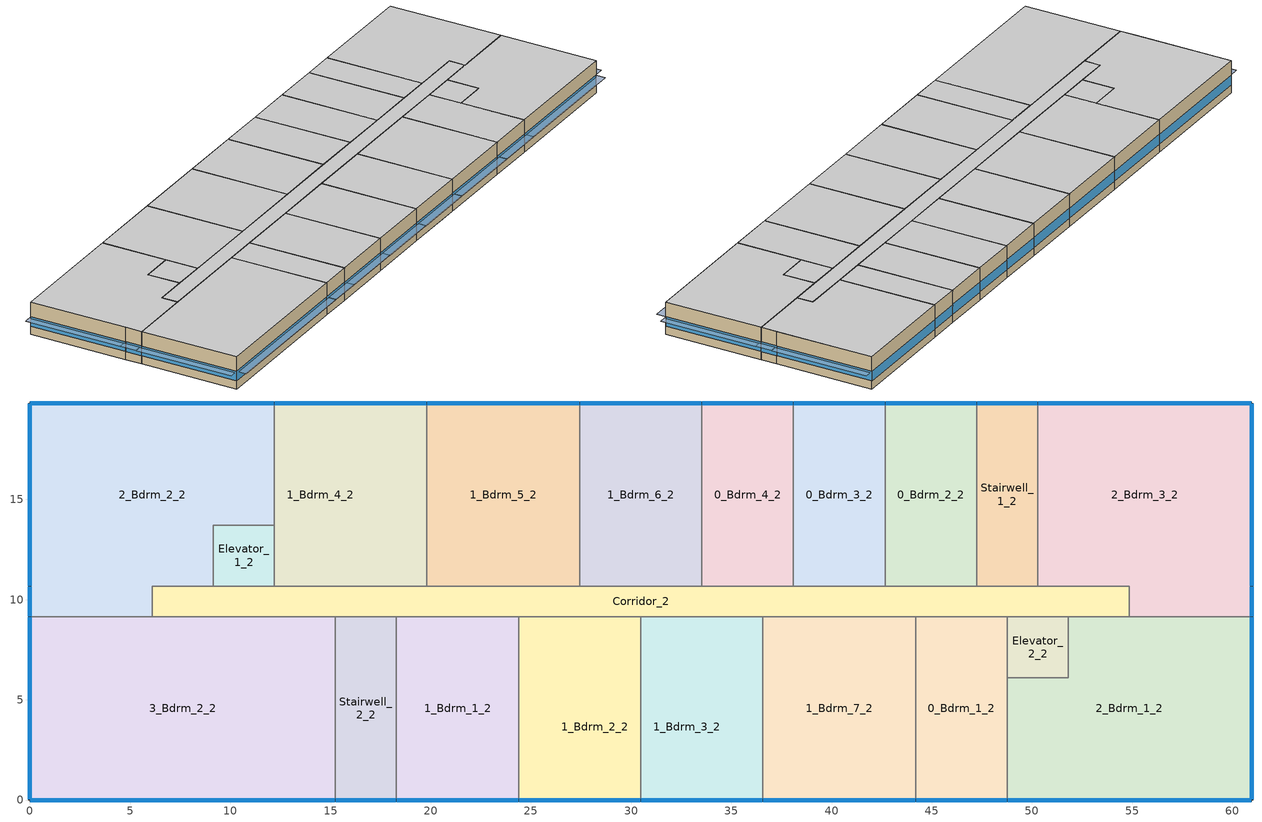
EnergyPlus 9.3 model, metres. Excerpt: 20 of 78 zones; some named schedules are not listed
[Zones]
0_Bdrm_1_2
 floor to Lt_Retail_1 (Typical Interior Floor): 48.77,9.14 48.77,0 44.2,0 44.2,9.14 z4.27
 wall outside (Typical Insulated Wood Framed Exterior Wall R-34.48): 44.2,0 48.77,0 z4.27:7.32
 wall to Elevator_2_2 (Typical Interior Wall): 48.77,6.1 48.77,9.14 z4.27:7.32
 wall to 2_Bdrm_1_2 (Typical Interior Wall): 48.77,0 48.77,6.1 z4.27:7.32
 wall to 1_Bdrm_7_2 (Typical Interior Wall): 44.2,9.14 44.2,0 z4.27:7.32
 wall to Corridor_2 (Typical Interior Wall): 48.77,9.14 44.2,9.14 z4.27:7.32
 window (U 0.25 SHGC 0.22 Simple Glazing Window U-0.25 SHGC 0.22): 44.22,0 48.74,0 z5.03:5.95
 ceiling to 0_Bdrm_1_3 (Typical Interior Ceiling): 44.2,9.14 44.2,0 48.77,0 48.77,9.14 z7.32
0_Bdrm_2_2
 floor to Garbage 1 (Typical Interior Floor): 42.67,10.67 42.67,19.81 47.24,19.81 47.24,10.67 z4.27
 wall outside (Typical Insulated Wood Framed Exterior Wall R-34.48): 47.24,19.81 42.67,19.81 z4.27:7.32
 wall to 0_Bdrm_3_2 (Typical Interior Wall): 42.67,19.81 42.67,10.67 z4.27:7.32
 wall to Stairwell_1_2 (Typical Interior Wall): 47.24,10.67 47.24,19.81 z4.27:7.32
 wall to Corridor_2 (Typical Interior Wall): 42.67,10.67 47.24,10.67 z4.27:7.32
 window (U 0.25 SHGC 0.22 Simple Glazing Window U-0.25 SHGC 0.22): 47.22,19.81 42.7,19.81 z5.03:5.95
 ceiling to 0_Bdrm_2_3 (Typical Interior Ceiling): 47.24,10.67 47.24,19.81 42.67,19.81 42.67,10.67 z7.32
0_Bdrm_3_2
 floor to Community_Rm (Typical Interior Floor): 42.67,19.81 42.67,10.67 38.1,10.67 38.1,19.81 z4.27
 wall outside (Typical Insulated Wood Framed Exterior Wall R-34.48): 42.67,19.81 38.1,19.81 z4.27:7.32
 wall to 0_Bdrm_4_2 (Typical Interior Wall): 38.1,19.81 38.1,10.67 z4.27:7.32
 wall to Corridor_2 (Typical Interior Wall): 38.1,10.67 42.67,10.67 z4.27:7.32
 window (U 0.25 SHGC 0.22 Simple Glazing Window U-0.25 SHGC 0.22): 42.65,19.81 38.13,19.81 z5.03:5.95
 ceiling to 0_Bdrm_3_3 (Typical Interior Ceiling): 42.67,10.67 42.67,19.81 38.1,19.81 38.1,10.67 z7.32
0_Bdrm_4_2
 floor to Community_Rm (Typical Interior Floor): 38.1,19.81 38.1,10.67 33.53,10.67 33.53,19.81 z4.27
 wall outside (Typical Insulated Wood Framed Exterior Wall R-34.48): 38.1,19.81 33.53,19.81 z4.27:7.32
 wall to 1_Bdrm_6_2 (Typical Interior Wall): 33.53,19.81 33.53,10.67 z4.27:7.32
 wall to Corridor_2 (Typical Interior Wall): 33.53,10.67 38.1,10.67 z4.27:7.32
 window (U 0.25 SHGC 0.22 Simple Glazing Window U-0.25 SHGC 0.22): 38.07,19.81 33.55,19.81 z5.03:5.95
 ceiling to 0_Bdrm_4_3 (Typical Interior Ceiling): 38.1,10.67 38.1,19.81 33.53,19.81 33.53,10.67 z7.32
1_Bdrm_1_2
 floor to Office 1 (Typical Interior Floor): 24.38,9.14 24.38,0 18.29,0 18.29,9.14 z4.27
 wall outside (Typical Insulated Wood Framed Exterior Wall R-34.48): 18.29,0 24.38,0 z4.27:7.32
 wall to 1_Bdrm_2_2 (Typical Interior Wall): 24.38,0 24.38,9.14 z4.27:7.32
 wall to Stairwell_2_2 (Typical Interior Wall): 18.29,9.14 18.29,0 z4.27:7.32
 wall to Corridor_2 (Typical Interior Wall): 24.38,9.14 18.29,9.14 z4.27:7.32
 window (U 0.25 SHGC 0.22 Simple Glazing Window U-0.25 SHGC 0.22): 18.31,0 24.36,0 z5.03:5.95
 ceiling to 1_Bdrm_1_3 (Typical Interior Ceiling): 18.29,9.14 18.29,0 24.38,0 24.38,9.14 z7.32
1_Bdrm_2_2
 floor to Office 1 (Typical Interior Floor): 25.91,9.14 25.91,0 24.38,0 24.38,9.14 z4.27
 floor to Bathrm_1 (Typical Interior Floor): 28.96,9.14 28.96,4.57 25.91,4.57 25.91,9.14 z4.27
 floor to Lobby_Entry (Typical Interior Floor): 30.48,9.14 30.48,0 25.91,0 25.91,4.57 28.96,4.57 28.96,9.14 z4.27
 wall outside (Typical Insulated Wood Framed Exterior Wall R-34.48): 24.38,0 30.48,0 z4.27:7.32
 wall to 1_Bdrm_3_2 (Typical Interior Wall): 30.48,0 30.48,9.14 z4.27:7.32
 wall to Corridor_2 (Typical Interior Wall): 30.48,9.14 24.38,9.14 z4.27:7.32
 window (U 0.25 SHGC 0.22 Simple Glazing Window U-0.25 SHGC 0.22): 24.41,0 30.45,0 z5.03:5.95
 ceiling to 1_Bdrm_2_3 (Typical Interior Ceiling): 24.38,9.14 24.38,0 30.48,0 30.48,9.14 z7.32
1_Bdrm_3_2
 floor to Bathrm_2 (Typical Interior Floor): 35.05,9.14 35.05,4.57 32,4.57 32,9.14 z4.27
 floor to Lobby_Entry (Typical Interior Floor): 32,9.14 32,4.57 35.05,4.57 35.05,0 30.48,0 30.48,9.14 z4.27
 floor to Lt_Retail_1 (Typical Interior Floor): 36.58,9.14 36.58,0 35.05,0 35.05,9.14 z4.27
 wall outside (Typical Insulated Wood Framed Exterior Wall R-34.48): 30.48,0 36.58,0 z4.27:7.32
 wall to 1_Bdrm_7_2 (Typical Interior Wall): 36.58,0 36.58,9.14 z4.27:7.32
 wall to Corridor_2 (Typical Interior Wall): 36.58,9.14 30.48,9.14 z4.27:7.32
 window (U 0.25 SHGC 0.22 Simple Glazing Window U-0.25 SHGC 0.22): 30.51,0 36.55,0 z5.03:5.95
 ceiling to 1_Bdrm_3_3 (Typical Interior Ceiling): 30.48,9.14 30.48,0 36.58,0 36.58,9.14 z7.32
1_Bdrm_4_2
 floor to Lt_Retail_3 (Typical Interior Floor): 19.81,19.81 19.81,10.67 16.76,10.67 16.76,19.81 z4.27
 floor to Mail_Shipping (Typical Interior Floor): 16.76,19.81 16.76,10.67 12.19,10.67 12.19,19.81 z4.27
 wall outside (Typical Insulated Wood Framed Exterior Wall R-34.48): 19.81,19.81 12.19,19.81 z4.27:7.32
 wall to 1_Bdrm_5_2 (Typical Interior Wall): 19.81,10.67 19.81,19.81 z4.27:7.32
 wall to Corridor_2 (Typical Interior Wall): 12.19,10.67 19.81,10.67 z4.27:7.32
 wall to Elevator_1_2 (Typical Interior Wall): 12.19,13.72 12.19,10.67 z4.27:7.32
 wall to 2_Bdrm_2_2 (Typical Interior Wall): 12.19,19.81 12.19,13.72 z4.27:7.32
 window (U 0.25 SHGC 0.22 Simple Glazing Window U-0.25 SHGC 0.22): 19.79,19.81 12.22,19.81 z5.03:5.95
 ceiling to 1_Bdrm_4_3 (Typical Interior Ceiling): 12.19,19.81 12.19,10.67 19.81,10.67 19.81,19.81 z7.32
1_Bdrm_5_2
 floor to Lt_Retail_3 (Typical Interior Floor): 19.81,10.67 19.81,19.81 27.43,19.81 27.43,10.67 z4.27
 wall outside (Typical Insulated Wood Framed Exterior Wall R-34.48): 27.43,19.81 19.81,19.81 z4.27:7.32
 wall to 1_Bdrm_6_2 (Typical Interior Wall): 27.43,10.67 27.43,19.81 z4.27:7.32
 wall to Corridor_2 (Typical Interior Wall): 19.81,10.67 21.34,10.67 27.43,10.67 z4.27:7.32
 window (U 0.25 SHGC 0.22 Simple Glazing Window U-0.25 SHGC 0.22): 27.41,19.81 19.84,19.81 z5.03:5.95
 ceiling to 1_Bdrm_5_3 (Typical Interior Ceiling): 19.81,19.81 19.81,10.67 27.43,10.67 27.43,19.81 z7.32
1_Bdrm_6_2
 floor to Community_Rm (Typical Interior Floor): 27.43,10.67 27.43,19.81 33.53,19.81 33.53,10.67 z4.27
 wall outside (Typical Insulated Wood Framed Exterior Wall R-34.48): 33.53,19.81 27.43,19.81 z4.27:7.32
 wall to Corridor_2 (Typical Interior Wall): 27.43,10.67 33.53,10.67 z4.27:7.32
 window (U 0.25 SHGC 0.22 Simple Glazing Window U-0.25 SHGC 0.22): 33.5,19.81 27.46,19.81 z5.03:5.95
 ceiling to 1_Bdrm_6_3 (Typical Interior Ceiling): 33.53,10.67 33.53,19.81 27.43,19.81 27.43,10.67 z7.32
1_Bdrm_7_2
 floor to Lt_Retail_1 (Typical Interior Floor): 44.2,9.14 44.2,0 36.58,0 36.58,9.14 z4.27
 wall outside (Typical Insulated Wood Framed Exterior Wall R-34.48): 36.58,0 44.2,0 z4.27:7.32
 wall to Corridor_2 (Typical Interior Wall): 44.2,9.14 36.58,9.14 z4.27:7.32
 window (U 0.25 SHGC 0.22 Simple Glazing Window U-0.25 SHGC 0.22): 36.6,0 44.17,0 z5.03:5.95
 ceiling to 1_Bdrm_7_3 (Typical Interior Ceiling): 36.58,9.14 36.58,0 44.2,0 44.2,9.14 z7.32
2_Bdrm_1_2
 floor to Lt_Retail_2 (Typical Interior Floor): 48.77,0 48.77,6.1 51.82,6.1 51.82,9.14 60.96,9.14 60.96,0 z4.27
 wall outside (Typical Insulated Wood Framed Exterior Wall R-34.48): 48.77,0 60.96,0 60.96,9.14 z4.27:7.32
 wall to Elevator_2_2 (Typical Interior Wall): 51.82,9.14 51.82,6.1 48.77,6.1 z4.27:7.32
 wall to Corridor_2 (Typical Interior Wall): 54.86,9.14 51.82,9.14 z4.27:7.32
 wall to 2_Bdrm_3_2 (Typical Interior Wall): 60.96,9.14 54.86,9.14 z4.27:7.32
 window (U 0.25 SHGC 0.22 Simple Glazing Window U-0.25 SHGC 0.22): 60.96,0.03 60.96,9.12 / 48.79,0 60.93,0 z5.03:5.95
 ceiling to 2_Bdrm_1_3 (Typical Interior Ceiling): 51.82,9.14 51.82,6.1 48.77,6.1 48.77,0 60.96,0 60.96,9.14 z7.32
2_Bdrm_2_2
 floor to Corridor (Typical Interior Floor): 6.1,10.67 6.1,9.14 0,9.14 0,10.67 z4.27
 floor to Lt_Retail_4 (Typical Interior Floor): 12.19,19.81 12.19,13.72 9.14,13.72 9.14,10.67 0,10.67 0,19.81 z4.27
 wall outside (Typical Insulated Wood Framed Exterior Wall R-34.48): 12.19,19.81 0,19.81 0,10.67 0,9.14 z4.27:7.32
 wall to Elevator_1_2 (Typical Interior Wall): 9.14,10.67 9.14,13.72 12.19,13.72 z4.27:7.32
 wall to Corridor_2 (Typical Interior Wall): 6.1,9.14 6.1,10.67 9.14,10.67 z4.27:7.32
 wall to 3_Bdrm_2_2 (Typical Interior Wall): 0,9.14 6.1,9.14 z4.27:7.32
 window (U 0.25 SHGC 0.22 Simple Glazing Window U-0.25 SHGC 0.22): 0,10.64 0,9.17 z5.03:5.98; 0,19.79 0,10.69 / 12.17,19.81 0.03,19.81 z5.03:5.95
 ceiling to 2_Bdrm_2_3 (Typical Interior Ceiling): 0,19.81 0,9.14 6.1,9.14 6.1,10.67 9.14,10.67 9.14,13.72 12.19,13.72 12.19,19.81 z7.32
2_Bdrm_3_2
 floor to Corridor (Typical Interior Floor): 60.96,10.67 60.96,9.14 54.86,9.14 54.86,10.67 z4.27
 floor to Gym 1 (Typical Interior Floor): 60.96,19.81 60.96,10.67 50.29,10.67 50.29,19.81 z4.27
 wall outside (Typical Insulated Wood Framed Exterior Wall R-34.48): 60.96,9.14 60.96,10.67 60.96,19.81 50.29,19.81 z4.27:7.32
 wall to Corridor_2 (Typical Interior Wall): 50.29,10.67 54.86,10.67 54.86,9.14 z4.27:7.32
 wall to Stairwell_1_2 (Typical Interior Wall): 50.29,19.81 50.29,10.67 z4.27:7.32
 window (U 0.25 SHGC 0.22 Simple Glazing Window U-0.25 SHGC 0.22): 60.93,19.81 50.32,19.81 / 60.96,10.69 60.96,19.79 z5.03:5.95; 60.96,9.17 60.96,10.64 z5.03:5.98
 ceiling to 2_Bdrm_3_3 (Typical Interior Ceiling): 50.29,19.81 50.29,10.67 54.86,10.67 54.86,9.14 60.96,9.14 60.96,19.81 z7.32
3_Bdrm_2_2
 floor to Coffee_Shop (Typical Interior Floor): 0,0 0,9.14 15.24,9.14 15.24,0 z4.27
 wall outside (Typical Insulated Wood Framed Exterior Wall R-34.48): 0,9.14 0,0 15.24,0 z4.27:7.32
 wall to Stairwell_2_2 (Typical Interior Wall): 15.24,0 15.24,9.14 z4.27:7.32
 wall to Corridor_2 (Typical Interior Wall): 15.24,9.14 6.1,9.14 z4.27:7.32
 window (U 0.25 SHGC 0.22 Simple Glazing Window U-0.25 SHGC 0.22): 0.03,0 15.21,0 / 0,9.12 0,0.03 z5.03:5.95
 ceiling to 3_Bdrm_1_3 (Typical Interior Ceiling): 0,9.14 0,0 15.24,0 15.24,9.14 z7.32
Corridor_2
 floor to Corridor (Typical Interior Floor): 6.1,9.14 6.1,10.67 54.86,10.67 54.86,9.14 z4.27
 wall to Elevator_2_2 (Typical Interior Wall): 48.77,9.14 51.82,9.14 z4.27:7.32
 wall to Stairwell_2_2 (Typical Interior Wall): 15.24,9.14 18.29,9.14 z4.27:7.32
 wall to Elevator_1_2 (Typical Interior Wall): 12.19,10.67 9.14,10.67 z4.27:7.32
 wall to Stairwell_1_2 (Typical Interior Wall): 50.29,10.67 47.24,10.67 z4.27:7.32
 ceiling to Corridor_3 (Typical Interior Ceiling): 6.1,10.67 6.1,9.14 54.86,9.14 54.86,10.67 z7.32
Elevator_1_2
 floor to Elevator_1 (Typical Interior Floor): 12.19,13.72 12.19,10.67 9.14,10.67 9.14,13.72 z4.27
 ceiling to Elevator_1_3 (Typical Interior Ceiling): 9.14,13.72 9.14,10.67 12.19,10.67 12.19,13.72 z7.32
Elevator_2_2
 floor to Elevator_2 (Typical Interior Floor): 51.82,9.14 51.82,6.1 48.77,6.1 48.77,9.14 z4.27
 ceiling to Elevator_2_3 (Typical Interior Ceiling): 48.77,9.14 48.77,6.1 51.82,6.1 51.82,9.14 z7.32
Stairwell_1_2
 floor to Stair_2 (Typical Interior Floor): 47.24,10.67 47.24,19.81 50.29,19.81 50.29,10.67 z4.27
 wall outside (Typical Insulated Wood Framed Exterior Wall R-34.48): 50.29,19.81 47.24,19.81 z4.27:7.32
 window (U 0.25 SHGC 0.24 Simple Glazing Window U-0.25 SHGC 0.24): 50.27,19.81 47.27,19.81 z5.03:5.96
 ceiling to Stairwell_1_3 (Typical Interior Ceiling): 50.29,10.67 50.29,19.81 47.24,19.81 47.24,10.67 z7.32
Stairwell_2_2
 floor to Stair_1 (Typical Interior Floor): 18.29,9.14 18.29,0 15.24,0 15.24,9.14 z4.27
 wall outside (Typical Insulated Wood Framed Exterior Wall R-34.48): 15.24,0 18.29,0 z4.27:7.32
 window (U 0.25 SHGC 0.24 Simple Glazing Window U-0.25 SHGC 0.24): 15.27,0 18.26,0 z5.03:5.96
 ceiling to Stairwell_2_3 (Typical Interior Ceiling): 15.24,9.14 15.24,0 18.29,0 18.29,9.14 z7.32
shading: 48.74,0 44.22,0 44.22,-0.92 48.74,-0.92 z5.95; 24.36,0 18.31,0 18.31,-0.92 24.36,-0.92 z5.95; 30.45,0 24.41,0 24.41,-0.92 30.45,-0.92 z5.95; 36.55,0 30.51,0 30.51,-0.92 36.55,-0.92 z5.95; 44.17,0 36.6,0 36.6,-0.92 44.17,-0.92 z5.95; 60.96,9.12 60.96,0.03 61.88,0.03 61.88,9.12 z5.95; 60.93,0 48.79,0 48.79,-0.92 60.93,-0.92 z5.95; 0,9.17 0,10.64 -0.95,10.64 -0.95,9.17 z5.98; 0,10.69 0,19.79 -0.92,19.79 -0.92,10.69 z5.95; 60.96,19.79 60.96,10.69 61.88,10.69 61.88,19.79 z5.95; 60.96,10.64 60.96,9.17 61.91,9.17 61.91,10.64 z5.98; 15.21,0 0.03,0 0.03,-0.92 15.21,-0.92 z5.95; 0,0.03 0,9.12 -0.92,9.12 -0.92,0.03 z5.95; 18.26,0 15.27,0 15.27,-0.93 18.26,-0.93 z5.96
[Building]
Building 1: Terrain=City
[Site:Location]
Los Angeles Intl Arpt_CA_USA: Latitude {deg}=33.93; Longitude {deg}=-118.4; Time Zone {hr}=-8; Elevation {m}=30
[Site:GroundTemperature:BuildingSurface]
20.67, 20.66, 20.63, 20.67, 20.7, 22.85, 23.24, 23.33, 23.34, 21.19, 20.85, 20.74
[Site:WaterMainsTemperature]
Calculation Method=Correlation; Annual Average Outdoor Air Temperature {C}=16.8167; Maximum Difference In Monthly Average Outdoor Air Temperatures {deltaC}=6.3
[SizingPeriod:DesignDay] Day of Month=21; Dry-Bulb Temperature Range Modifier Type=DefaultMultipliers; Humidity Condition Type=Wetbulb; Barometric Pressure {Pa}=100965; Rain Indicator=No; Snow Indicator=No; Daylight Saving Time Indicator=No
Name | Month | Day Type | Maximum Dry-Bulb Temperature {C} | Daily Dry-Bulb Temperature Range {deltaC} | Wetbulb or DewPoint at Maximum Dry-Bulb {C} | Wind Speed {m/s} | Wind Direction {deg} | Solar Model Indicator | ASHRAE Clear Sky Optical Depth for Beam Irradiance (taub) | ASHRAE Clear Sky Optical Depth for Diffuse Irradiance (taud) | Sky Clearness
Los Angeles Intl Arpt Ann Clg .4% Condns DB=>MWB 1 | 8 | SummerDesignDay | 28.7 | 6 | 17.9 | 4.1 | 250 | ASHRAETau | 0.44 | 2.108
Los Angeles Intl Arpt Ann Clg .4% Condns WB=>MDB 1 | 8 | SummerDesignDay | 25.6 | 6 | 21.2 | 4.1 | 250 | ASHRAETau | 0.44 | 2.108
Los Angeles Intl Arpt Ann Htg 99.6% Condns DB 1 | 1 | WinterDesignDay | 6.9 | 0 | 6.9 | 2.4 | 90 | ASHRAEClearSky |  |  | 0
[Material] Thermal Absorptance=0.9
Name | Roughness | Thickness {m} | Conductivity {W/m-K} | Density {kg/m3} | Specific Heat {J/kg-K} | Solar Absorptance | Visible Absorptance
100mm Normalweight concrete floor | MediumRough | 0.1016 | 2.31045 | 2322 | 832.557 | 0 | 0
25mm Stucco | Smooth | 0.0254 | 0.72 | 1856 | 840 | 0.7 | 0.7
5/8 in. Gypsum Board | MediumSmooth | 0.0159 | 0.16 | 800 | 1090 | 0.7 | 0.7
G01 13mm gypsum board | Smooth | 0.0127 | 0.160031 | 800.001 | 1090.73 | 0.7 | 0.5
Std Wood 6inch | MediumSmooth | 0.15 | 0.12 | 540 | 1210 | 0.7 | 0.7
[Material:NoMass] Roughness=Smooth; Thermal Absorptance=0.9; Solar Absorptance=0.7
Name | Thermal Resistance {m2-K/W} | Visible Absorptance
CP02 CARPET PAD | 0.21648 | 0.8
Typical Insulation R-32.3 | 5.68904 | 0.7
[WindowMaterial:SimpleGlazingSystem] U-Factor {W/m2-K}=1.80262
Name | Solar Heat Gain Coefficient | Visible Transmittance
U 0.25 SHGC 0.22 Simple Glazing U-0.32 SHGC 0.22 | 0.22 | 0.242
U 0.25 SHGC 0.24 Simple Glazing U-0.32 SHGC 0.24 | 0.24 | 0.264
[Construction]
InteriorFurnishings: Std Wood 6inch
Typical Insulated Wood Framed Exterior Wall R-34.48: 25mm Stucco, 5/8 in. Gypsum Board, Typical Insulation R-32.3, 5/8 in. Gypsum Board
Typical Interior Ceiling: CP02 CARPET PAD, 100mm Normalweight concrete floor
Typical Interior Floor: 100mm Normalweight concrete floor, CP02 CARPET PAD
Typical Interior Wall: G01 13mm gypsum board, G01 13mm gypsum board
U 0.25 SHGC 0.22 Simple Glazing Window U-0.25 SHGC 0.22: U 0.25 SHGC 0.22 Simple Glazing U-0.32 SHGC 0.22
U 0.25 SHGC 0.24 Simple Glazing Window U-0.25 SHGC 0.24: U 0.25 SHGC 0.24 Simple Glazing U-0.32 SHGC 0.24
[Zone]
0_Bdrm_1_2; 0_Bdrm_2_2; 0_Bdrm_3_2; 0_Bdrm_4_2; 1_Bdrm_1_2; 1_Bdrm_2_2; 1_Bdrm_3_2; 1_Bdrm_4_2; 1_Bdrm_5_2; 1_Bdrm_6_2; 1_Bdrm_7_2; 2_Bdrm_1_2; 2_Bdrm_2_2; 2_Bdrm_3_2; 3_Bdrm_2_2; Corridor_2; Elevator_1_2; Elevator_2_2; Stairwell_1_2; Stairwell_2_2
[InternalMass] Construction=InteriorFurnishings
Name | Zone or ZoneList | Surface Area {m2}
0_Bdrm_1_2 Mass | 0_Bdrm_1_2 | 83.6127
0_Bdrm_2_2 Mass | 0_Bdrm_2_2 | 83.6127
0_Bdrm_3_2 Mass | 0_Bdrm_3_2 | 83.6127
0_Bdrm_4_2 Mass | 0_Bdrm_4_2 | 83.6127
1_Bdrm_1_2 Mass | 1_Bdrm_1_2 | 111.484
1_Bdrm_2_2 Mass | 1_Bdrm_2_2 | 111.484
1_Bdrm_3_2 Mass | 1_Bdrm_3_2 | 111.484
1_Bdrm_4_2 Mass | 1_Bdrm_4_2 | 139.355
1_Bdrm_5_2 Mass | 1_Bdrm_5_2 | 139.355
1_Bdrm_6_2 Mass | 1_Bdrm_6_2 | 111.484
1_Bdrm_7_2 Mass | 1_Bdrm_7_2 | 139.355
2_Bdrm_1_2 Mass | 2_Bdrm_1_2 | 204.387
2_Bdrm_2_2 Mass | 2_Bdrm_2_2 | 222.967
2_Bdrm_3_2 Mass | 2_Bdrm_3_2 | 213.677
3_Bdrm_2_2 Mass | 3_Bdrm_2_2 | 278.709
[People] Number of People Schedule=res occupants schedule; Number of People Calculation Method=People; Fraction Radiant=0.319734; Sensible Heat Fraction=0.573; Activity Level Schedule=Schedule Ruleset 1; Carbon Dioxide Generation Rate {m3/s-W}=0; Enable ASHRAE 55 Comfort Warnings=No; Mean Radiant Temperature Calculation Type=ZoneAveraged
Name | Zone or ZoneList | Number of People
res occupants|Building Unit 001|0_Bdrm_1_2 | 0_Bdrm_1_2 | 0.63
res occupants|Building Unit 002|0_Bdrm_2_2 | 0_Bdrm_2_2 | 0.63
res occupants|Building Unit 003|0_Bdrm_3_2 | 0_Bdrm_3_2 | 0.63
res occupants|Building Unit 004|0_Bdrm_4_2 | 0_Bdrm_4_2 | 0.63
res occupants|Building Unit 101|1_Bdrm_1_2 | 1_Bdrm_1_2 | 1.55
res occupants|Building Unit 102|1_Bdrm_2_2 | 1_Bdrm_2_2 | 1.55
res occupants|Building Unit 103|1_Bdrm_3_2 | 1_Bdrm_3_2 | 1.55
res occupants|Building Unit 104|1_Bdrm_4_2 | 1_Bdrm_4_2 | 1.55
res occupants|Building Unit 105|1_Bdrm_5_2 | 1_Bdrm_5_2 | 1.55
res occupants|Building Unit 106|1_Bdrm_6_2 | 1_Bdrm_6_2 | 1.55
res occupants|Building Unit 107|1_Bdrm_7_2 | 1_Bdrm_7_2 | 1.55
res occupants|Building Unit 201|2_Bdrm_1_2 | 2_Bdrm_1_2 | 2.47
res occupants|Building Unit 202|2_Bdrm_2_2 | 2_Bdrm_2_2 | 2.47
res occupants|Building Unit 203|2_Bdrm_3_2 | 2_Bdrm_3_2 | 2.47
res occupants|Building Unit 301|3_Bdrm_2_2 | 3_Bdrm_2_2 | 3.39
[Lights] Schedule=res lighting interior; Design Level Calculation Method=LightingLevel; Return Air Fraction=0; Fraction Radiant=0.6; Fraction Visible=0.2; Fraction Replaceable=1
Name | Zone or ZoneList | Lighting Level {W}
res lighting interior|Building Unit 001 0_Bdrm_1_2 | 0_Bdrm_1_2 | 95.814
res lighting interior|Building Unit 002 0_Bdrm_2_2 | 0_Bdrm_2_2 | 95.814
res lighting interior|Building Unit 003 0_Bdrm_3_2 | 0_Bdrm_3_2 | 95.814
res lighting interior|Building Unit 004 0_Bdrm_4_2 | 0_Bdrm_4_2 | 95.814
res lighting interior|Building Unit 101 1_Bdrm_1_2 | 1_Bdrm_1_2 | 109.293
res lighting interior|Building Unit 102 1_Bdrm_2_2 | 1_Bdrm_2_2 | 109.293
res lighting interior|Building Unit 103 1_Bdrm_3_2 | 1_Bdrm_3_2 | 109.293
res lighting interior|Building Unit 104 1_Bdrm_4_2 | 1_Bdrm_4_2 | 122.773
res lighting interior|Building Unit 105 1_Bdrm_5_2 | 1_Bdrm_5_2 | 122.773
res lighting interior|Building Unit 106 1_Bdrm_6_2 | 1_Bdrm_6_2 | 109.293
res lighting interior|Building Unit 107 1_Bdrm_7_2 | 1_Bdrm_7_2 | 122.773
res lighting interior|Building Unit 201 2_Bdrm_1_2 | 2_Bdrm_1_2 | 154.224
res lighting interior|Building Unit 202 2_Bdrm_2_2 | 2_Bdrm_2_2 | 163.21
res lighting interior|Building Unit 203 2_Bdrm_3_2 | 2_Bdrm_3_2 | 158.717
res lighting interior|Building Unit 301 3_Bdrm_2_2 | 3_Bdrm_2_2 | 190.169
[ElectricEquipment] Design Level Calculation Method=EquipmentLevel
Name | Zone or ZoneList | Schedule | Design Level {W} | Fraction Latent | Fraction Radiant | Fraction Lost
res misc plug loads|Building Unit 001|0_Bdrm_1_2 | 0_Bdrm_1_2 | res misc plug loads schedule | 225.335 | 0.021 | 0.558 | 0.049
res range electric|Building Unit 001 | 0_Bdrm_1_2 | res range electric|false schedule | 105.925 | 0.3 | 0.24 | 0.3
res refrig|Building Unit 001 | 0_Bdrm_1_2 | res refrig schedule | 52.1911 | 0 | 0 | 0
res misc plug loads|Building Unit 002|0_Bdrm_2_2 | 0_Bdrm_2_2 | res misc plug loads schedule | 225.335 | 0.021 | 0.558 | 0.049
res range electric|Building Unit 002 | 0_Bdrm_2_2 | res range electric|false schedule | 105.925 | 0.3 | 0.24 | 0.3
res refrig|Building Unit 002 | 0_Bdrm_2_2 | res refrig schedule | 52.1911 | 0 | 0 | 0
res misc plug loads|Building Unit 003|0_Bdrm_3_2 | 0_Bdrm_3_2 | res misc plug loads schedule | 225.335 | 0.021 | 0.558 | 0.049
res range electric|Building Unit 003 | 0_Bdrm_3_2 | res range electric|false schedule | 105.925 | 0.3 | 0.24 | 0.3
res refrig|Building Unit 003 | 0_Bdrm_3_2 | res refrig schedule | 52.1911 | 0 | 0 | 0
res misc plug loads|Building Unit 004|0_Bdrm_4_2 | 0_Bdrm_4_2 | res misc plug loads schedule | 225.335 | 0.021 | 0.558 | 0.049
res range electric|Building Unit 004 | 0_Bdrm_4_2 | res range electric|false schedule | 105.925 | 0.3 | 0.24 | 0.3
res refrig|Building Unit 004 | 0_Bdrm_4_2 | res refrig schedule | 52.1911 | 0 | 0 | 0
res misc plug loads|Building Unit 101|1_Bdrm_1_2 | 1_Bdrm_1_2 | res misc plug loads schedule | 265.888 | 0.021 | 0.558 | 0.049
res range electric|Building Unit 101 | 1_Bdrm_1_2 | res range electric|false schedule | 141.405 | 0.3 | 0.24 | 0.3
res refrig|Building Unit 101 | 1_Bdrm_1_2 | res refrig schedule | 52.1911 | 0 | 0 | 0
res misc plug loads|Building Unit 102|1_Bdrm_2_2 | 1_Bdrm_2_2 | res misc plug loads schedule | 265.888 | 0.021 | 0.558 | 0.049
res range electric|Building Unit 102 | 1_Bdrm_2_2 | res range electric|false schedule | 141.405 | 0.3 | 0.24 | 0.3
res refrig|Building Unit 102 | 1_Bdrm_2_2 | res refrig schedule | 52.1911 | 0 | 0 | 0
res misc plug loads|Building Unit 103|1_Bdrm_3_2 | 1_Bdrm_3_2 | res misc plug loads schedule | 265.888 | 0.021 | 0.558 | 0.049
res range electric|Building Unit 103 | 1_Bdrm_3_2 | res range electric|false schedule | 141.405 | 0.3 | 0.24 | 0.3
res refrig|Building Unit 103 | 1_Bdrm_3_2 | res refrig schedule | 52.1911 | 0 | 0 | 0
res misc plug loads|Building Unit 104|1_Bdrm_4_2 | 1_Bdrm_4_2 | res misc plug loads schedule | 273.52 | 0.021 | 0.558 | 0.049
res range electric|Building Unit 104 | 1_Bdrm_4_2 | res range electric|false schedule | 141.405 | 0.3 | 0.24 | 0.3
res refrig|Building Unit 104 | 1_Bdrm_4_2 | res refrig schedule | 52.1911 | 0 | 0 | 0
res misc plug loads|Building Unit 105|1_Bdrm_5_2 | 1_Bdrm_5_2 | res misc plug loads schedule | 273.52 | 0.021 | 0.558 | 0.049
res range electric|Building Unit 105 | 1_Bdrm_5_2 | res range electric|false schedule | 141.405 | 0.3 | 0.24 | 0.3
res refrig|Building Unit 105 | 1_Bdrm_5_2 | res refrig schedule | 52.1911 | 0 | 0 | 0
res misc plug loads|Building Unit 106|1_Bdrm_6_2 | 1_Bdrm_6_2 | res misc plug loads schedule | 265.888 | 0.021 | 0.558 | 0.049
res range electric|Building Unit 106 | 1_Bdrm_6_2 | res range electric|false schedule | 141.405 | 0.3 | 0.24 | 0.3
res refrig|Building Unit 106 | 1_Bdrm_6_2 | res refrig schedule | 52.1911 | 0 | 0 | 0
res misc plug loads|Building Unit 107|1_Bdrm_7_2 | 1_Bdrm_7_2 | res misc plug loads schedule | 273.52 | 0.021 | 0.558 | 0.049
res range electric|Building Unit 107 | 1_Bdrm_7_2 | res range electric|false schedule | 141.405 | 0.3 | 0.24 | 0.3
res refrig|Building Unit 107 | 1_Bdrm_7_2 | res refrig schedule | 52.1911 | 0 | 0 | 0
res misc plug loads|Building Unit 201|2_Bdrm_1_2 | 2_Bdrm_1_2 | res misc plug loads schedule | 324.249 | 0.021 | 0.558 | 0.049
res range electric|Building Unit 201 | 2_Bdrm_1_2 | res range electric|false schedule | 176.885 | 0.3 | 0.24 | 0.3
res refrig|Building Unit 201 | 2_Bdrm_1_2 | res refrig schedule | 52.1911 | 0 | 0 | 0
res misc plug loads|Building Unit 202|2_Bdrm_2_2 | 2_Bdrm_2_2 | res misc plug loads schedule | 329.337 | 0.021 | 0.558 | 0.049
res range electric|Building Unit 202 | 2_Bdrm_2_2 | res range electric|false schedule | 176.885 | 0.3 | 0.24 | 0.3
res refrig|Building Unit 202 | 2_Bdrm_2_2 | res refrig schedule | 52.1911 | 0 | 0 | 0
res misc plug loads|Building Unit 203|2_Bdrm_3_2 | 2_Bdrm_3_2 | res misc plug loads schedule | 326.793 | 0.021 | 0.558 | 0.049
res range electric|Building Unit 203 | 2_Bdrm_3_2 | res range electric|false schedule | 176.885 | 0.3 | 0.24 | 0.3
res refrig|Building Unit 203 | 2_Bdrm_3_2 | res refrig schedule | 52.1911 | 0 | 0 | 0
res misc plug loads|Building Unit 301|3_Bdrm_2_2 | 3_Bdrm_2_2 | res misc plug loads schedule | 377.521 | 0.021 | 0.558 | 0.049
res range electric|Building Unit 301 | 3_Bdrm_2_2 | res range electric|false schedule | 212.365 | 0.3 | 0.24 | 0.3
res refrig|Building Unit 301 | 3_Bdrm_2_2 | res refrig schedule | 52.1911 | 0 | 0 | 0
[ZoneInfiltration:DesignFlowRate] Schedule=Always On Discrete; Design Flow Rate Calculation Method=Flow/ExteriorArea; Flow per Exterior Surface Area {m3/s-m2}=0.000284787; Constant Term Coefficient=0; Temperature Term Coefficient=0; Velocity Term Coefficient=0.224; Velocity Squared Term Coefficient=0
Name | Zone or ZoneList
0_Bdrm_1_2 Infiltration | 0_Bdrm_1_2
0_Bdrm_2_2 Infiltration | 0_Bdrm_2_2
0_Bdrm_3_2 Infiltration | 0_Bdrm_3_2
0_Bdrm_4_2 Infiltration | 0_Bdrm_4_2
1_Bdrm_1_2 Infiltration | 1_Bdrm_1_2
1_Bdrm_2_2 Infiltration | 1_Bdrm_2_2
1_Bdrm_3_2 Infiltration | 1_Bdrm_3_2
1_Bdrm_4_2 Infiltration | 1_Bdrm_4_2
1_Bdrm_5_2 Infiltration | 1_Bdrm_5_2
1_Bdrm_6_2 Infiltration | 1_Bdrm_6_2
1_Bdrm_7_2 Infiltration | 1_Bdrm_7_2
2_Bdrm_1_2 Infiltration | 2_Bdrm_1_2
2_Bdrm_2_2 Infiltration | 2_Bdrm_2_2
2_Bdrm_3_2 Infiltration | 2_Bdrm_3_2
3_Bdrm_2_2 Infiltration | 3_Bdrm_2_2
Stairwell_1_2 Infiltration | Stairwell_1_2
Stairwell_2_2 Infiltration | Stairwell_2_2
[ZoneControl:Thermostat]
Name | Zone or ZoneList | Control Type Schedule | Control 1
0_Bdrm_1_2 Thermostat | 0_Bdrm_1_2 | 0_Bdrm_1_2 Thermostat Schedule | 0_Bdrm_1_2 temperature setpoint
0_Bdrm_2_2 Thermostat | 0_Bdrm_2_2 | 0_Bdrm_2_2 Thermostat Schedule | 0_Bdrm_2_2 temperature setpoint
0_Bdrm_3_2 Thermostat | 0_Bdrm_3_2 | 0_Bdrm_3_2 Thermostat Schedule | 0_Bdrm_3_2 temperature setpoint
0_Bdrm_4_2 Thermostat | 0_Bdrm_4_2 | 0_Bdrm_4_2 Thermostat Schedule | 0_Bdrm_4_2 temperature setpoint
1_Bdrm_1_2 Thermostat | 1_Bdrm_1_2 | 1_Bdrm_1_2 Thermostat Schedule | 1_Bdrm_1_2 temperature setpoint
1_Bdrm_2_2 Thermostat | 1_Bdrm_2_2 | 1_Bdrm_2_2 Thermostat Schedule | 1_Bdrm_2_2 temperature setpoint
1_Bdrm_3_2 Thermostat | 1_Bdrm_3_2 | 1_Bdrm_3_2 Thermostat Schedule | 1_Bdrm_3_2 temperature setpoint
1_Bdrm_4_2 Thermostat | 1_Bdrm_4_2 | 1_Bdrm_4_2 Thermostat Schedule | 1_Bdrm_4_2 temperature setpoint
1_Bdrm_5_2 Thermostat | 1_Bdrm_5_2 | 1_Bdrm_5_2 Thermostat Schedule | 1_Bdrm_5_2 temperature setpoint
1_Bdrm_6_2 Thermostat | 1_Bdrm_6_2 | 1_Bdrm_6_2 Thermostat Schedule | 1_Bdrm_6_2 temperature setpoint
1_Bdrm_7_2 Thermostat | 1_Bdrm_7_2 | 1_Bdrm_7_2 Thermostat Schedule | 1_Bdrm_7_2 temperature setpoint
2_Bdrm_1_2 Thermostat | 2_Bdrm_1_2 | 2_Bdrm_1_2 Thermostat Schedule | 2_Bdrm_1_2 temperature setpoint
2_Bdrm_2_2 Thermostat | 2_Bdrm_2_2 | 2_Bdrm_2_2 Thermostat Schedule | 2_Bdrm_2_2 temperature setpoint
2_Bdrm_3_2 Thermostat | 2_Bdrm_3_2 | 2_Bdrm_3_2 Thermostat Schedule | 2_Bdrm_3_2 temperature setpoint
3_Bdrm_2_2 Thermostat | 3_Bdrm_2_2 | 3_Bdrm_2_2 Thermostat Schedule | 3_Bdrm_2_2 temperature setpoint
Corridor_2 Thermostat | Corridor_2 | Corridor_2 Thermostat Schedule | corridor 5 -  Thermostat 3
Stairwell_1_2 Thermostat | Stairwell_1_2 | Stairwell_1_2 Thermostat Schedule | stair -  Thermostat 4
Stairwell_2_2 Thermostat | Stairwell_2_2 | Stairwell_2_2 Thermostat Schedule | stair -  Thermostat
[ThermostatSetpoint:DualSetpoint]
Name | Heating Setpoint Temperature Schedule | Cooling Setpoint Temperature Schedule
0_Bdrm_1_2 temperature setpoint; 0_Bdrm_2_2 temperature setpoint; 0_Bdrm_3_2 temperature setpoint; 0_Bdrm_4_2 temperature setpoint; 1_Bdrm_1_2 temperature setpoint; 1_Bdrm_2_2 temperature setpoint; 1_Bdrm_3_2 temperature setpoint; 1_Bdrm_4_2 temperature setpoint; 1_Bdrm_5_2 temperature setpoint; 1_Bdrm_6_2 temperature setpoint; 1_Bdrm_7_2 temperature setpoint; 2_Bdrm_1_2 temperature setpoint; 2_Bdrm_2_2 temperature setpoint; 2_Bdrm_3_2 temperature setpoint; 3_Bdrm_2_2 temperature setpoint | res heating setpoint | res cooling setpoint
corridor 5 -  Thermostat 3 | ZE_AEDG_Multifamily_Corridor_HtgSetp_Sch | ZE_AEDG_Multifamily_Corridor_ClgSetp_Sch
stair -  Thermostat 4; stair -  Thermostat | HotelSmall SemiHeated_HtgSP_Sch | SmallHotel UnitHeater ClgSP Sch
[DesignSpecification:OutdoorAir] Outdoor Air Method=Sum; Outdoor Air Flow per Person {m3/s-person}=0; Outdoor Air Flow per Zone {m3/s}=0
Name | Outdoor Air Flow per Zone Floor Area {m3/s-m2} | Outdoor Air Flow Air Changes per Hour {1/hr}
living Ventilation | 0 | 0.35
corridor 5 Ventilation | 0 | 0
stair Ventilation | 0.0003048 | 0
[Zone equipment]
0_Bdrm_1_2: 0_Bdrm_1_2 ILAS
0_Bdrm_2_2: 0_Bdrm_2_2 ILAS
0_Bdrm_3_2: 0_Bdrm_3_2 ILAS
0_Bdrm_4_2: 0_Bdrm_4_2 ILAS
1_Bdrm_1_2: 1_Bdrm_1_2 ILAS
1_Bdrm_2_2: 1_Bdrm_2_2 ILAS
1_Bdrm_3_2: 1_Bdrm_3_2 ILAS
1_Bdrm_4_2: 1_Bdrm_4_2 ILAS
1_Bdrm_5_2: 1_Bdrm_5_2 ILAS
1_Bdrm_6_2: 1_Bdrm_6_2 ILAS
1_Bdrm_7_2: 1_Bdrm_7_2 ILAS
2_Bdrm_1_2: 2_Bdrm_1_2 ILAS
2_Bdrm_2_2: 2_Bdrm_2_2 ILAS
2_Bdrm_3_2: 2_Bdrm_3_2 ILAS
3_Bdrm_2_2: 3_Bdrm_2_2 ILAS
Corridor_2: Corridor_2 ILAS
Stairwell_1_2: Stairwell_1_2 ILAS
Stairwell_2_2: Stairwell_2_2 ILAS
[Sizing:Zone] Zone Cooling Design Supply Air Temperature Input Method=SupplyAirTemperature; Zone Cooling Design Supply Air Temperature {C}=14; Zone Cooling Design Supply Air Temperature Difference {deltaC}=11.11; Zone Heating Design Supply Air Temperature Input Method=SupplyAirTemperature; Zone Heating Design Supply Air Temperature {C}=40; Zone Heating Design Supply Air Temperature Difference {deltaC}=11.11; Zone Cooling Design Supply Air Humidity Ratio {kgWater/kgDryAir}=0.0085; Zone Heating Design Supply Air Humidity Ratio {kgWater/kgDryAir}=0.008; Cooling Design Air Flow Method=DesignDay; Cooling Design Air Flow Rate {m3/s}=0; Cooling Minimum Air Flow per Zone Floor Area {m3/s-m2}=0.000762; Cooling Minimum Air Flow {m3/s}=0; Cooling Minimum Air Flow Fraction=0; Heating Design Air Flow Method=DesignDay; Heating Design Air Flow Rate {m3/s}=0; Heating Maximum Air Flow per Zone Floor Area {m3/s-m2}=0.002032; Heating Maximum Air Flow {m3/s}=0.141576; Heating Maximum Air Flow Fraction=0.3
Name | Design Specification Outdoor Air Object | Account for Dedicated Outdoor Air System | Dedicated Outdoor Air System Control Strategy | Dedicated Outdoor Air Low Setpoint Temperature for Design {C} | Dedicated Outdoor Air High Setpoint Temperature for Design {C}
0_Bdrm_1_2; 0_Bdrm_2_2; 0_Bdrm_3_2; 0_Bdrm_4_2; 1_Bdrm_1_2; 1_Bdrm_2_2; 1_Bdrm_3_2; 1_Bdrm_4_2; 1_Bdrm_5_2; 1_Bdrm_6_2; 1_Bdrm_7_2; 2_Bdrm_1_2; 2_Bdrm_2_2; 2_Bdrm_3_2; 3_Bdrm_2_2 | living Ventilation | Yes | NeutralSupplyAir | 16.4444 | 26.5556
Corridor_2 | corridor 5 Ventilation | No
Stairwell_1_2; Stairwell_2_2 | stair Ventilation | No
[Exterior:Lights] Control Option=AstronomicalClock
Name | Schedule | Design Level {W}
Building Facades | Schedule Ruleset 2 | 371
Drive Through Windows | Schedule Ruleset 3 | 60
Entry Canopies | Schedule Ruleset 3 | 288
Main Entries | Schedule Ruleset 3 | 168
Other Doors | Schedule Ruleset 3 | 548.0916
Parking Areas and Drives | Schedule Ruleset 3 | 0
[Schedule:Week:Daily]
res lighting interior Week Rule - Jan1-Jan26: res lighting interior allday1, res lighting interior allday1, res lighting interior allday1, res lighting interior allday1, res lighting interior allday1, res lighting interior allday1, res lighting interior allday1, Schedule Day 191, res lighting interior summer design, res lighting interior winter design, Schedule Day 191, Schedule Day 191
res lighting interior Week Rule - Jan27-Feb2: res lighting interior allday1, res lighting interior allday1, res lighting interior allday1, res lighting interior allday1, res lighting interior allday1, res lighting interior allday2, res lighting interior allday2, Schedule Day 191, res lighting interior summer design, res lighting interior winter design, Schedule Day 191, Schedule Day 191
res lighting interior Week Rule - Feb3-Feb23: res lighting interior allday2, res lighting interior allday2, res lighting interior allday2, res lighting interior allday2, res lighting interior allday2, res lighting interior allday2, res lighting interior allday2, Schedule Day 191, res lighting interior summer design, res lighting interior winter design, Schedule Day 191, Schedule Day 191
res lighting interior Week Rule - Feb24-Mar2: res lighting interior allday2, res lighting interior allday2, res lighting interior allday2, res lighting interior allday2, res lighting interior allday2, res lighting interior allday3, res lighting interior allday3, Schedule Day 191, res lighting interior summer design, res lighting interior winter design, Schedule Day 191, Schedule Day 191
res lighting interior Week Rule - Mar3-Mar30: res lighting interior allday3, res lighting interior allday3, res lighting interior allday3, res lighting interior allday3, res lighting interior allday3, res lighting interior allday3, res lighting interior allday3, Schedule Day 191, res lighting interior summer design, res lighting interior winter design, Schedule Day 191, Schedule Day 191
res lighting interior Week Rule - Mar31-Apr6: res lighting interior allday3, res lighting interior allday4, res lighting interior allday4, res lighting interior allday4, res lighting interior allday4, res lighting interior allday4, res lighting interior allday4, Schedule Day 191, res lighting interior summer design, res lighting interior winter design, Schedule Day 191, Schedule Day 191
res lighting interior Week Rule - Apr7-Apr27: res lighting interior allday4, res lighting interior allday4, res lighting interior allday4, res lighting interior allday4, res lighting interior allday4, res lighting interior allday4, res lighting interior allday4, Schedule Day 191, res lighting interior summer design, res lighting interior winter design, Schedule Day 191, Schedule Day 191
res lighting interior Week Rule - Apr28-May4: res lighting interior allday4, res lighting interior allday4, res lighting interior allday4, res lighting interior allday5, res lighting interior allday5, res lighting interior allday5, res lighting interior allday5, Schedule Day 191, res lighting interior summer design, res lighting interior winter design, Schedule Day 191, Schedule Day 191
res lighting interior Week Rule - May5-May25: res lighting interior allday5, res lighting interior allday5, res lighting interior allday5, res lighting interior allday5, res lighting interior allday5, res lighting interior allday5, res lighting interior allday5, Schedule Day 191, res lighting interior summer design, res lighting interior winter design, Schedule Day 191, Schedule Day 191
res lighting interior Week Rule - May26-Jun1: res lighting interior allday5, res lighting interior allday5, res lighting interior allday5, res lighting interior allday5, res lighting interior allday5, res lighting interior allday5, res lighting interior allday6, Schedule Day 191, res lighting interior summer design, res lighting interior winter design, Schedule Day 191, Schedule Day 191
res lighting interior Week Rule - Jun2-Jun29: res lighting interior allday6, res lighting interior allday6, res lighting interior allday6, res lighting interior allday6, res lighting interior allday6, res lighting interior allday6, res lighting interior allday6, Schedule Day 191, res lighting interior summer design, res lighting interior winter design, Schedule Day 191, Schedule Day 191
res lighting interior Week Rule - Jun30-Jul6: res lighting interior allday6, res lighting interior allday7, res lighting interior allday7, res lighting interior allday7, res lighting interior allday7, res lighting interior allday7, res lighting interior allday7, Schedule Day 191, res lighting interior summer design, res lighting interior winter design, Schedule Day 191, Schedule Day 191
res lighting interior Week Rule - Jul7-Jul27: res lighting interior allday7, res lighting interior allday7, res lighting interior allday7, res lighting interior allday7, res lighting interior allday7, res lighting interior allday7, res lighting interior allday7, Schedule Day 191, res lighting interior summer design, res lighting interior winter design, Schedule Day 191, Schedule Day 191
res lighting interior Week Rule - Jul28-Aug3: res lighting interior allday7, res lighting interior allday7, res lighting interior allday7, res lighting interior allday7, res lighting interior allday8, res lighting interior allday8, res lighting interior allday8, Schedule Day 191, res lighting interior summer design, res lighting interior winter design, Schedule Day 191, Schedule Day 191
res lighting interior Week Rule - Aug4-Aug31: res lighting interior allday8, res lighting interior allday8, res lighting interior allday8, res lighting interior allday8, res lighting interior allday8, res lighting interior allday8, res lighting interior allday8, Schedule Day 191, res lighting interior summer design, res lighting interior winter design, Schedule Day 191, Schedule Day 191
res lighting interior Week Rule - Sep1-Sep28: res lighting interior allday9, res lighting interior allday9, res lighting interior allday9, res lighting interior allday9, res lighting interior allday9, res lighting interior allday9, res lighting interior allday9, Schedule Day 191, res lighting interior summer design, res lighting interior winter design, Schedule Day 191, Schedule Day 191
res lighting interior Week Rule - Sep29-Oct5: res lighting interior allday9, res lighting interior allday9, res lighting interior allday10, res lighting interior allday10, res lighting interior allday10, res lighting interior allday10, res lighting interior allday10, Schedule Day 191, res lighting interior summer design, res lighting interior winter design, Schedule Day 191, Schedule Day 191
res lighting interior Week Rule - Oct6-Oct26: res lighting interior allday10, res lighting interior allday10, res lighting interior allday10, res lighting interior allday10, res lighting interior allday10, res lighting interior allday10, res lighting interior allday10, Schedule Day 191, res lighting interior summer design, res lighting interior winter design, Schedule Day 191, Schedule Day 191
res occupants schedule Week Rule - Jan1-Jan26: res occupants schedule allday1, res occupants schedule allday1, res occupants schedule allday1, res occupants schedule allday1, res occupants schedule allday1, res occupants schedule allday1, res occupants schedule allday1, Schedule Day 3, res occupants schedule summer design, res occupants schedule winter design, Schedule Day 3, Schedule Day 3
res occupants schedule Week Rule - Jan27-Feb2: res occupants schedule allday1, res occupants schedule allday1, res occupants schedule allday1, res occupants schedule allday1, res occupants schedule allday1, res occupants schedule allday2, res occupants schedule allday2, Schedule Day 3, res occupants schedule summer design, res occupants schedule winter design, Schedule Day 3, Schedule Day 3
res occupants schedule Week Rule - Feb3-Feb23: res occupants schedule allday2, res occupants schedule allday2, res occupants schedule allday2, res occupants schedule allday2, res occupants schedule allday2, res occupants schedule allday2, res occupants schedule allday2, Schedule Day 3, res occupants schedule summer design, res occupants schedule winter design, Schedule Day 3, Schedule Day 3
res occupants schedule Week Rule - Feb24-Mar2: res occupants schedule allday2, res occupants schedule allday2, res occupants schedule allday2, res occupants schedule allday2, res occupants schedule allday2, res occupants schedule allday3, res occupants schedule allday3, Schedule Day 3, res occupants schedule summer design, res occupants schedule winter design, Schedule Day 3, Schedule Day 3
res occupants schedule Week Rule - Mar3-Mar30: res occupants schedule allday3, res occupants schedule allday3, res occupants schedule allday3, res occupants schedule allday3, res occupants schedule allday3, res occupants schedule allday3, res occupants schedule allday3, Schedule Day 3, res occupants schedule summer design, res occupants schedule winter design, Schedule Day 3, Schedule Day 3
res occupants schedule Week Rule - Mar31-Apr6: res occupants schedule allday3, res occupants schedule allday4, res occupants schedule allday4, res occupants schedule allday4, res occupants schedule allday4, res occupants schedule allday4, res occupants schedule allday4, Schedule Day 3, res occupants schedule summer design, res occupants schedule winter design, Schedule Day 3, Schedule Day 3
res occupants schedule Week Rule - Apr7-Apr27: res occupants schedule allday4, res occupants schedule allday4, res occupants schedule allday4, res occupants schedule allday4, res occupants schedule allday4, res occupants schedule allday4, res occupants schedule allday4, Schedule Day 3, res occupants schedule summer design, res occupants schedule winter design, Schedule Day 3, Schedule Day 3
res occupants schedule Week Rule - Apr28-May4: res occupants schedule allday4, res occupants schedule allday4, res occupants schedule allday4, res occupants schedule allday5, res occupants schedule allday5, res occupants schedule allday5, res occupants schedule allday5, Schedule Day 3, res occupants schedule summer design, res occupants schedule winter design, Schedule Day 3, Schedule Day 3
res occupants schedule Week Rule - May5-May25: res occupants schedule allday5, res occupants schedule allday5, res occupants schedule allday5, res occupants schedule allday5, res occupants schedule allday5, res occupants schedule allday5, res occupants schedule allday5, Schedule Day 3, res occupants schedule summer design, res occupants schedule winter design, Schedule Day 3, Schedule Day 3
res occupants schedule Week Rule - May26-Jun1: res occupants schedule allday5, res occupants schedule allday5, res occupants schedule allday5, res occupants schedule allday5, res occupants schedule allday5, res occupants schedule allday5, res occupants schedule allday6, Schedule Day 3, res occupants schedule summer design, res occupants schedule winter design, Schedule Day 3, Schedule Day 3
res occupants schedule Week Rule - Jun2-Jun29: res occupants schedule allday6, res occupants schedule allday6, res occupants schedule allday6, res occupants schedule allday6, res occupants schedule allday6, res occupants schedule allday6, res occupants schedule allday6, Schedule Day 3, res occupants schedule summer design, res occupants schedule winter design, Schedule Day 3, Schedule Day 3
res occupants schedule Week Rule - Jun30-Jul6: res occupants schedule allday6, res occupants schedule allday7, res occupants schedule allday7, res occupants schedule allday7, res occupants schedule allday7, res occupants schedule allday7, res occupants schedule allday7, Schedule Day 3, res occupants schedule summer design, res occupants schedule winter design, Schedule Day 3, Schedule Day 3
res occupants schedule Week Rule - Jul7-Jul27: res occupants schedule allday7, res occupants schedule allday7, res occupants schedule allday7, res occupants schedule allday7, res occupants schedule allday7, res occupants schedule allday7, res occupants schedule allday7, Schedule Day 3, res occupants schedule summer design, res occupants schedule winter design, Schedule Day 3, Schedule Day 3
res occupants schedule Week Rule - Jul28-Aug3: res occupants schedule allday7, res occupants schedule allday7, res occupants schedule allday7, res occupants schedule allday7, res occupants schedule allday8, res occupants schedule allday8, res occupants schedule allday8, Schedule Day 3, res occupants schedule summer design, res occupants schedule winter design, Schedule Day 3, Schedule Day 3
res occupants schedule Week Rule - Aug4-Aug31: res occupants schedule allday8, res occupants schedule allday8, res occupants schedule allday8, res occupants schedule allday8, res occupants schedule allday8, res occupants schedule allday8, res occupants schedule allday8, Schedule Day 3, res occupants schedule summer design, res occupants schedule winter design, Schedule Day 3, Schedule Day 3
res occupants schedule Week Rule - Sep1-Sep28: res occupants schedule allday9, res occupants schedule allday9, res occupants schedule allday9, res occupants schedule allday9, res occupants schedule allday9, res occupants schedule allday9, res occupants schedule allday9, Schedule Day 3, res occupants schedule summer design, res occupants schedule winter design, Schedule Day 3, Schedule Day 3
res occupants schedule Week Rule - Sep29-Oct5: res occupants schedule allday9, res occupants schedule allday9, res occupants schedule allday10, res occupants schedule allday10, res occupants schedule allday10, res occupants schedule allday10, res occupants schedule allday10, Schedule Day 3, res occupants schedule summer design, res occupants schedule winter design, Schedule Day 3, Schedule Day 3
res occupants schedule Week Rule - Oct6-Oct26: res occupants schedule allday10, res occupants schedule allday10, res occupants schedule allday10, res occupants schedule allday10, res occupants schedule allday10, res occupants schedule allday10, res occupants schedule allday10, Schedule Day 3, res occupants schedule summer design, res occupants schedule winter design, Schedule Day 3, Schedule Day 3
res occupants schedule Week Rule - Oct27-Nov2: res occupants schedule allday10, res occupants schedule allday10, res occupants schedule allday10, res occupants schedule allday10, res occupants schedule allday10, res occupants schedule allday11, res occupants schedule allday11, Schedule Day 3, res occupants schedule summer design, res occupants schedule winter design, Schedule Day 3, Schedule Day 3
res occupants schedule Week Rule - Nov3-Nov30: res occupants schedule allday11, res occupants schedule allday11, res occupants schedule allday11, res occupants schedule allday11, res occupants schedule allday11, res occupants schedule allday11, res occupants schedule allday11, Schedule Day 3, res occupants schedule summer design, res occupants schedule winter design, Schedule Day 3, Schedule Day 3
res occupants schedule Week Rule - Dec1-Dec31: res occupants schedule allday12, res occupants schedule allday12, res occupants schedule allday12, res occupants schedule allday12, res occupants schedule allday12, res occupants schedule allday12, res occupants schedule allday12, Schedule Day 3, res occupants schedule summer design, res occupants schedule winter design, Schedule Day 3, Schedule Day 3
Schedule Ruleset 1 Week Rule - Jan1-Dec31: Schedule Day 4, Schedule Day 4, Schedule Day 4, Schedule Day 4, Schedule Day 4, Schedule Day 4, Schedule Day 4, Schedule Day 4, Schedule Day 4, Schedule Day 4, Schedule Day 4, Schedule Day 4
[Schedule:Year]
res lighting interior: res lighting interior Week Rule - Jan1-Jan26, 1, 1, 1, 26, res lighting interior Week Rule - Jan27-Feb2, 1, 27, 2, 2, res lighting interior Week Rule - Feb3-Feb23, 2, 3, 2, 23, res lighting interior Week Rule - Feb24-Mar2, 2, 24, 3, 2, res lighting interior Week Rule - Mar3-Mar30, 3, 3, 3, 30, res lighting interior Week Rule - Mar31-Apr6, 3, 31, 4, 6, res lighting interior Week Rule - Apr7-Apr27, 4, 7, 4, 27, res lighting interior Week Rule - Apr28-May4, 4, 28, 5, 4, res lighting interior Week Rule - May5-May25, 5, 5, 5, 25, res lighting interior Week Rule - May26-Jun1, 5, 26, 6, 1, res lighting interior Week Rule - Jun2-Jun29, 6, 2, 6, 29, res lighting interior Week Rule - Jun30-Jul6, 6, 30, 7, 6, res lighting interior Week Rule - Jul7-Jul27, 7, 7, 7, 27, res lighting interior Week Rule - Jul28-Aug3, 7, 28, 8, 3, res lighting interior Week Rule - Aug4-Aug31, 8, 4, 8, 31, res lighting interior Week Rule - Sep1-Sep28, 9, 1, 9, 28, res lighting interior Week Rule - Sep29-Oct5, 9, 29, 10, 5, res lighting interior Week Rule - Oct6-Oct26, 10, 6, 10, 26, res lighting interior Week Rule - Oct27-Nov2, 10, 27, 11, 2, res lighting interior Week Rule - Nov3-Nov30, 11, 3, 11, 30, res lighting interior Week Rule - Dec1-Dec31, 12, 1, 12, 31
res misc plug loads schedule: res misc plug loads schedule Week Rule - Jan1-Jan26, 1, 1, 1, 26, res misc plug loads schedule Week Rule - Jan27-Feb2, 1, 27, 2, 2, res misc plug loads schedule Week Rule - Feb3-Feb23, 2, 3, 2, 23, res misc plug loads schedule Week Rule - Feb24-Mar2, 2, 24, 3, 2, res misc plug loads schedule Week Rule - Mar3-Mar30, 3, 3, 3, 30, res misc plug loads schedule Week Rule - Mar31-Apr6, 3, 31, 4, 6, res misc plug loads schedule Week Rule - Apr7-Apr27, 4, 7, 4, 27, res misc plug loads schedule Week Rule - Apr28-May4, 4, 28, 5, 4, res misc plug loads schedule Week Rule - May5-May25, 5, 5, 5, 25, res misc plug loads schedule Week Rule - May26-Jun1, 5, 26, 6, 1, res misc plug loads schedule Week Rule - Jun2-Jun29, 6, 2, 6, 29, res misc plug loads schedule Week Rule - Jun30-Jul6, 6, 30, 7, 6, res misc plug loads schedule Week Rule - Jul7-Jul27, 7, 7, 7, 27, res misc plug loads schedule Week Rule - Jul28-Aug3, 7, 28, 8, 3, res misc plug loads schedule Week Rule - Aug4-Aug31, 8, 4, 8, 31, res misc plug loads schedule Week Rule - Sep1-Sep28, 9, 1, 9, 28, res misc plug loads schedule Week Rule - Sep29-Oct5, 9, 29, 10, 5, res misc plug loads schedule Week Rule - Oct6-Oct26, 10, 6, 10, 26, res misc plug loads schedule Week Rule - Oct27-Nov2, 10, 27, 11, 2, res misc plug loads schedule Week Rule - Nov3-Nov30, 11, 3, 11, 30, res misc plug loads schedule Week Rule - Dec1-Dec31, 12, 1, 12, 31
res occupants schedule: res occupants schedule Week Rule - Jan1-Jan26, 1, 1, 1, 26, res occupants schedule Week Rule - Jan27-Feb2, 1, 27, 2, 2, res occupants schedule Week Rule - Feb3-Feb23, 2, 3, 2, 23, res occupants schedule Week Rule - Feb24-Mar2, 2, 24, 3, 2, res occupants schedule Week Rule - Mar3-Mar30, 3, 3, 3, 30, res occupants schedule Week Rule - Mar31-Apr6, 3, 31, 4, 6, res occupants schedule Week Rule - Apr7-Apr27, 4, 7, 4, 27, res occupants schedule Week Rule - Apr28-May4, 4, 28, 5, 4, res occupants schedule Week Rule - May5-May25, 5, 5, 5, 25, res occupants schedule Week Rule - May26-Jun1, 5, 26, 6, 1, res occupants schedule Week Rule - Jun2-Jun29, 6, 2, 6, 29, res occupants schedule Week Rule - Jun30-Jul6, 6, 30, 7, 6, res occupants schedule Week Rule - Jul7-Jul27, 7, 7, 7, 27, res occupants schedule Week Rule - Jul28-Aug3, 7, 28, 8, 3, res occupants schedule Week Rule - Aug4-Aug31, 8, 4, 8, 31, res occupants schedule Week Rule - Sep1-Sep28, 9, 1, 9, 28, res occupants schedule Week Rule - Sep29-Oct5, 9, 29, 10, 5, res occupants schedule Week Rule - Oct6-Oct26, 10, 6, 10, 26, res occupants schedule Week Rule - Oct27-Nov2, 10, 27, 11, 2, res occupants schedule Week Rule - Nov3-Nov30, 11, 3, 11, 30, res occupants schedule Week Rule - Dec1-Dec31, 12, 1, 12, 31
res range electric|false schedule: res range electric|false schedule Week Rule - Jan1-Jan26, 1, 1, 1, 26, res range electric|false schedule Week Rule - Jan27-Feb2, 1, 27, 2, 2, res range electric|false schedule Week Rule - Feb3-Feb23, 2, 3, 2, 23, res range electric|false schedule Week Rule - Feb24-Mar2, 2, 24, 3, 2, res range electric|false schedule Week Rule - Mar3-Mar30, 3, 3, 3, 30, res range electric|false schedule Week Rule - Mar31-Apr6, 3, 31, 4, 6, res range electric|false schedule Week Rule - Apr7-Apr27, 4, 7, 4, 27, res range electric|false schedule Week Rule - Apr28-May4, 4, 28, 5, 4, res range electric|false schedule Week Rule - May5-May25, 5, 5, 5, 25, res range electric|false schedule Week Rule - May26-Jun1, 5, 26, 6, 1, res range electric|false schedule Week Rule - Jun2-Jun29, 6, 2, 6, 29, res range electric|false schedule Week Rule - Jun30-Jul6, 6, 30, 7, 6, res range electric|false schedule Week Rule - Jul7-Jul27, 7, 7, 7, 27, res range electric|false schedule Week Rule - Jul28-Aug3, 7, 28, 8, 3, res range electric|false schedule Week Rule - Aug4-Aug31, 8, 4, 8, 31, res range electric|false schedule Week Rule - Sep1-Sep28, 9, 1, 9, 28, res range electric|false schedule Week Rule - Sep29-Oct5, 9, 29, 10, 5, res range electric|false schedule Week Rule - Oct6-Oct26, 10, 6, 10, 26, res range electric|false schedule Week Rule - Oct27-Nov2, 10, 27, 11, 2, res range electric|false schedule Week Rule - Nov3-Nov30, 11, 3, 11, 30, res range electric|false schedule Week Rule - Dec1-Dec31, 12, 1, 12, 31
res refrig schedule: res refrig schedule Week Rule - Jan1-Jan26, 1, 1, 1, 26, res refrig schedule Week Rule - Jan27-Feb2, 1, 27, 2, 2, res refrig schedule Week Rule - Feb3-Feb23, 2, 3, 2, 23, res refrig schedule Week Rule - Feb24-Mar2, 2, 24, 3, 2, res refrig schedule Week Rule - Mar3-Mar30, 3, 3, 3, 30, res refrig schedule Week Rule - Mar31-Apr6, 3, 31, 4, 6, res refrig schedule Week Rule - Apr7-Apr27, 4, 7, 4, 27, res refrig schedule Week Rule - Apr28-May4, 4, 28, 5, 4, res refrig schedule Week Rule - May5-May25, 5, 5, 5, 25, res refrig schedule Week Rule - May26-Jun1, 5, 26, 6, 1, res refrig schedule Week Rule - Jun2-Jun29, 6, 2, 6, 29, res refrig schedule Week Rule - Jun30-Jul6, 6, 30, 7, 6, res refrig schedule Week Rule - Jul7-Jul27, 7, 7, 7, 27, res refrig schedule Week Rule - Jul28-Aug3, 7, 28, 8, 3, res refrig schedule Week Rule - Aug4-Aug31, 8, 4, 8, 31, res refrig schedule Week Rule - Sep1-Sep28, 9, 1, 9, 28, res refrig schedule Week Rule - Sep29-Oct5, 9, 29, 10, 5, res refrig schedule Week Rule - Oct6-Oct26, 10, 6, 10, 26, res refrig schedule Week Rule - Oct27-Nov2, 10, 27, 11, 2, res refrig schedule Week Rule - Nov3-Nov30, 11, 3, 11, 30, res refrig schedule Week Rule - Dec1-Dec31, 12, 1, 12, 31
Schedule Ruleset 1: Schedule Ruleset 1 Week Rule - Jan1-Dec31, 1, 1, 12, 31
[Schedule:Compact]
0_Bdrm_1_2 Thermostat Schedule; 0_Bdrm_2_2 Thermostat Schedule; 0_Bdrm_3_2 Thermostat Schedule; 0_Bdrm_4_2 Thermostat Schedule; 1_Bdrm_1_2 Thermostat Schedule; 1_Bdrm_2_2 Thermostat Schedule; 1_Bdrm_3_2 Thermostat Schedule; 1_Bdrm_4_2 Thermostat Schedule; 1_Bdrm_5_2 Thermostat Schedule; 1_Bdrm_6_2 Thermostat Schedule; 1_Bdrm_7_2 Thermostat Schedule; 2_Bdrm_1_2 Thermostat Schedule; 2_Bdrm_2_2 Thermostat Schedule; 2_Bdrm_3_2 Thermostat Schedule; 3_Bdrm_2_2 Thermostat Schedule; Corridor_2 Thermostat Schedule; Stairwell_1_2 Thermostat Schedule; Stairwell_2_2 Thermostat Schedule: Through: 12/31, For: AllDays, Until: 24:00, 4
